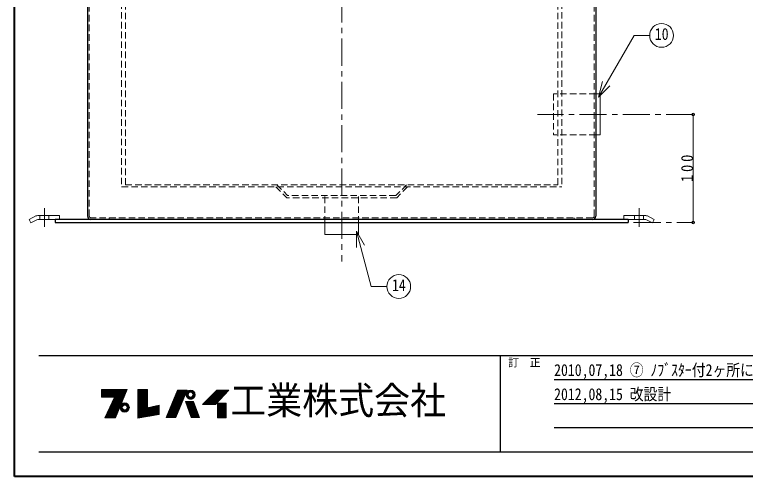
# Model space of a CAD drawing. Units: millimetres at full size, sheet at 1:5; details may follow other scales. Extents: x -1061 to 964, y -679 to 726.
# Drawn here: x -1061 to -386, y -679 to -252 of the extents above; entities that cross this region are included whole.
import ezdxf
from ezdxf.enums import TextEntityAlignment as Align

# ---------------------------------------------------------------- set-up
doc = ezdxf.new("R2010")
doc.units = ezdxf.units.MM
doc.header["$LTSCALE"] = 5
doc.header["$PDMODE"] = 32
doc.header["$PDSIZE"] = 2.5
doc.linetypes.add('CHAIN1', pattern=[8, 5, -1, 1, -1])
doc.linetypes.add('DASHED1', pattern=[1.8, 1.2, -0.6])
doc.layers.add('0-0', color=7, linetype='Continuous', lineweight=18)
doc.styles.add('ＭＳ ゴシック', font='')
doc.styles.get('ＭＳ ゴシック').set_extended_font_data('MS Gothic')

msp = doc.modelspace()

# ---------------------------------------------------------------- linework, layer by layer
at = {"layer": '0-0', "color": 1, "lineweight": 40}
for p, q in [((-1061.401, -679.043), (-1061.401, 725.957)), ((963.599, -679.043), (-1061.401, -679.043))]:
    msp.add_line(p, q, dxfattribs=at)
at = {"layer": '0-0', "color": 4, "linetype": 'CHAIN1', "lineweight": 9}
for p, q in [((-758.901, 85.457), (-758.901, -480.543)), ((-433.901, -344.543), (-577.901, -344.543)), ((-1033.901, -431.043), (-1033.901, -448.543)), ((-483.901, -431.043), (-483.901, -448.543)), ((-488.901, -444.543), (-433.901, -444.543))]:
    msp.add_line(p, q, dxfattribs=at)
at = {"layer": '0-0', "linetype": 'DASHED1'}
for p, q in [((-992.401, -438.543), (-992.401, 27.457)), ((-962.401, 28.957), (-962.401, -411.543)), ((-958.901, -409.543), (-958.901, 30.457)), ((-558.901, -409.543), (-558.901, 30.457)), ((-555.401, 28.957), (-555.401, -411.543)), ((-525.401, -438.543), (-525.401, 27.457)), ((-962.401, -411.543), (-555.401, -411.543)), ((-958.901, -409.543), (-558.901, -409.543)), ((-526.901, -440.043), (-990.901, -440.043)), ((-973.901, -440.043), (-973.901, -441.543)), ((-543.901, -440.043), (-543.901, -441.543))]:
    msp.add_line(p, q, dxfattribs=at)
at = {"layer": '0-0', "color": 5, "lineweight": 25}
for p, q in [((-993.901, -9.543), (-993.901, -438.543)), ((-523.901, -9.543), (-523.901, -438.543)), ((-493.901, -441.543), (-1023.901, -441.543)), ((-1023.901, -441.543), (-1023.901, -444.543)), ((-1023.901, -444.543), (-493.901, -444.543)), ((-493.901, -441.543), (-493.901, -444.543))]:
    msp.add_line(p, q, dxfattribs=at)
at = {"layer": '0-0'}
for p, q in [((-521.521, -328.759), (-517.639, -314.27)), ((-521.521, -328.759), (-510.915, -318.153)), ((-519.901, -325.543), (-523.901, -325.543)), ((-519.901, -325.543), (-519.901, -363.543)), ((-519.901, -363.543), (-523.901, -363.543)), ((-1041.64, -438.413), (-1047.901, -441.543)), ((-1040.074, -438.043), (-1019.901, -438.043)), ((-1019.901, -438.043), (-1019.901, -441.543)), ((-497.901, -438.043), (-497.901, -441.543)), ((-477.727, -438.043), (-497.901, -438.043)), ((-476.162, -438.413), (-469.901, -441.543)), ((-1047.901, -441.543), (-1046.335, -444.674)), ((-1040.813, -441.913), (-1046.335, -444.674)), ((-1039.248, -441.543), (-1023.901, -441.543)), ((-774.401, -455.543), (-774.401, -444.543)), ((-743.401, -455.543), (-743.401, -444.543)), ((-478.553, -441.543), (-493.901, -441.543)), ((-476.988, -441.913), (-471.466, -444.674)), ((-469.901, -441.543), (-471.466, -444.674)), ((-745.309, -452.459), (-737.809, -465.45)), ((-745.309, -452.459), (-745.309, -467.459)), ((-774.401, -455.543), (-743.401, -455.543)), ((-981.186, -599.143), (-957.482, -599.143)), ((-981.186, -599.353), (-957.569, -599.353)), ((-981.186, -599.668), (-957.699, -599.668)), ((-981.186, -599.983), (-957.829, -599.983)), ((-981.186, -600.298), (-957.959, -600.298)), ((-981.186, -600.718), (-958.133, -600.718)), ((-958.263, -601.033), (-981.186, -601.033)), ((-981.186, -601.348), (-958.394, -601.348)), ((-968.166, -624.973), (-957.351, -598.828)), ((-947.376, -598.723), (-947.376, -625.288)), ((-938.661, -598.723), (-947.376, -598.723)), ((-947.376, -599.143), (-938.661, -599.143)), ((-947.376, -599.353), (-938.661, -599.353)), ((-947.376, -599.668), (-938.661, -599.668)), ((-947.376, -599.983), (-938.661, -599.983)), ((-947.376, -600.298), (-938.661, -600.298)), ((-947.376, -600.718), (-938.661, -600.718)), ((-947.376, -601.033), (-938.661, -601.033)), ((-947.376, -601.348), (-938.661, -601.348)), ((-910.731, -599.248), (-921.231, -624.763)), ((-912.306, -624.763), (-901.701, -599.248)), ((-911.596, -601.348), (-902.574, -601.348)), ((-911.466, -601.033), (-902.443, -601.033)), ((-911.336, -600.718), (-902.312, -600.718)), ((-911.163, -600.298), (-902.138, -600.298)), ((-911.034, -599.983), (-902.016, -599.983)), ((-910.904, -599.668), (-901.876, -599.668)), ((-910.731, -599.248), (-901.701, -599.248)), ((-902.079, -601.033), (-895.234, -601.033)), ((-901.725, -600.613), (-895.587, -600.613)), ((-901.117, -600.088), (-896.195, -600.088)), ((-900.38, -599.668), (-896.933, -599.668)), ((-876.501, -601.348), (-865.221, -601.348)), ((-876.186, -601.033), (-864.929, -601.033)), ((-875.871, -600.718), (-864.636, -600.718)), ((-875.556, -612.478), (-863.271, -599.248)), ((-875.451, -600.298), (-864.246, -600.298)), ((-875.136, -599.983), (-863.954, -599.983)), ((-874.821, -599.668), (-863.661, -599.668)), ((-981.186, -601.663), (-958.524, -601.663)), ((-981.186, -601.978), (-958.654, -601.978)), ((-981.186, -602.293), (-958.785, -602.293)), ((-981.186, -602.503), (-958.872, -602.503)), ((-981.186, -602.923), (-959.045, -602.923)), ((-981.186, -603.238), (-959.176, -603.238)), ((-981.186, -603.553), (-959.306, -603.553)), ((-981.186, -603.868), (-959.436, -603.868)), ((-981.186, -604.183), (-959.566, -604.183)), ((-981.186, -604.498), (-959.697, -604.498)), ((-981.186, -604.813), (-959.827, -604.813)), ((-981.186, -605.128), (-959.957, -605.128)), ((-981.186, -605.443), (-960.088, -605.443)), ((-969.006, -605.863), (-981.186, -605.863)), ((-977.826, -624.973), (-969.006, -605.863)), ((-961.217, -608.173), (-970.073, -608.173)), ((-961, -607.648), (-969.83, -607.648)), ((-960.869, -607.333), (-969.685, -607.333)), ((-960.696, -606.913), (-969.491, -606.913)), ((-960.565, -606.598), (-969.346, -606.598)), ((-960.392, -606.178), (-969.152, -606.178)), ((-960.261, -605.863), (-969.006, -605.863)), ((-947.376, -601.663), (-938.661, -601.663)), ((-947.376, -601.978), (-938.661, -601.978)), ((-947.376, -602.293), (-938.661, -602.293)), ((-947.376, -602.503), (-938.661, -602.503)), ((-947.376, -602.923), (-938.661, -602.923)), ((-947.376, -603.238), (-938.661, -603.238)), ((-947.376, -603.553), (-938.661, -603.553)), ((-947.376, -603.868), (-938.661, -603.868)), ((-947.376, -604.183), (-938.661, -604.183)), ((-947.376, -604.498), (-938.661, -604.498)), ((-947.376, -604.813), (-938.661, -604.813)), ((-947.376, -605.128), (-938.661, -605.128)), ((-947.376, -605.443), (-938.661, -605.443)), ((-947.376, -605.863), (-938.661, -605.863)), ((-947.376, -606.178), (-938.661, -606.178)), ((-947.376, -606.598), (-938.661, -606.598)), ((-947.376, -606.913), (-938.661, -606.913)), ((-947.376, -607.333), (-938.661, -607.333)), ((-947.376, -607.648), (-938.661, -607.648)), ((-947.376, -608.173), (-938.661, -608.173)), ((-914.404, -608.173), (-905.411, -608.173)), ((-914.188, -607.648), (-905.193, -607.648)), ((-914.059, -607.333), (-905.062, -607.333)), ((-913.886, -606.913), (-904.887, -606.913)), ((-913.756, -606.598), (-904.756, -606.598)), ((-913.583, -606.178), (-904.582, -606.178)), ((-913.454, -605.863), (-904.451, -605.863)), ((-913.281, -605.443), (-904.276, -605.443)), ((-913.151, -605.128), (-904.145, -605.128)), ((-913.021, -604.813), (-904.014, -604.813)), ((-912.892, -604.498), (-903.883, -604.498)), ((-912.762, -604.183), (-903.753, -604.183)), ((-912.621, -603.868), (-903.622, -603.868)), ((-912.503, -603.553), (-903.491, -603.553)), ((-912.373, -603.238), (-903.36, -603.238)), ((-912.244, -602.923), (-903.229, -602.923)), ((-912.071, -602.503), (-903.054, -602.503)), ((-911.984, -602.293), (-902.967, -602.293)), ((-911.855, -601.978), (-902.836, -601.978)), ((-911.725, -601.663), (-902.705, -601.663)), ((-902.906, -603.553), (-900.906, -603.553)), ((-902.886, -603.133), (-900.867, -603.133)), ((-902.874, -604.078), (-900.844, -604.078)), ((-902.8, -602.608), (-900.698, -602.608)), ((-902.775, -604.603), (-900.646, -604.603)), ((-902.604, -601.978), (-900.263, -601.978)), ((-902.604, -605.128), (-900.263, -605.128)), ((-902.409, -601.558), (-899.697, -601.558)), ((-902.351, -605.653), (-899.464, -605.653)), ((-901.999, -606.178), (-895.314, -606.178)), ((-901.621, -606.598), (-895.691, -606.598)), ((-900.791, -607.228), (-896.522, -607.228)), ((-899.794, -607.648), (-897.519, -607.648)), ((-894.961, -605.653), (-897.849, -605.653)), ((-894.904, -601.558), (-897.616, -601.558)), ((-894.709, -601.978), (-897.05, -601.978)), ((-894.709, -605.128), (-897.05, -605.128)), ((-894.538, -604.603), (-896.666, -604.603)), ((-894.513, -602.608), (-896.614, -602.608)), ((-894.439, -604.078), (-896.468, -604.078)), ((-894.427, -603.133), (-896.446, -603.133)), ((-896.406, -603.553), (-894.406, -603.553)), ((-883.326, -608.173), (-871.559, -608.173)), ((-882.801, -607.648), (-871.071, -607.648)), ((-882.486, -607.333), (-870.779, -607.333)), ((-882.066, -606.913), (-870.389, -606.913)), ((-881.751, -606.598), (-870.096, -606.598)), ((-881.331, -606.178), (-869.706, -606.178)), ((-881.016, -605.863), (-869.414, -605.863)), ((-880.596, -605.443), (-869.024, -605.443)), ((-880.281, -605.128), (-868.731, -605.128)), ((-879.966, -604.813), (-868.439, -604.813)), ((-879.651, -604.498), (-868.146, -604.498)), ((-879.336, -604.183), (-867.854, -604.183)), ((-879.021, -603.868), (-867.561, -603.868)), ((-878.706, -603.553), (-867.269, -603.553)), ((-878.391, -603.238), (-866.946, -603.238)), ((-878.076, -602.923), (-866.684, -602.923)), ((-877.656, -602.503), (-866.294, -602.503)), ((-877.446, -602.293), (-866.099, -602.293)), ((-877.131, -601.978), (-865.806, -601.978)), ((-876.816, -601.663), (-865.514, -601.663)), ((-963.823, -614.473), (-972.98, -614.473)), ((-963.562, -613.843), (-972.689, -613.843)), ((-963.345, -613.318), (-972.447, -613.318)), ((-963.171, -612.898), (-972.253, -612.898)), ((-962.954, -612.373), (-972.011, -612.373)), ((-971.817, -611.953), (-962.781, -611.953)), ((-962.563, -611.428), (-971.575, -611.428)), ((-962.346, -610.903), (-971.333, -610.903)), ((-962.173, -610.483), (-971.139, -610.483)), ((-970.896, -609.958), (-961.955, -609.958)), ((-961.782, -609.538), (-970.703, -609.538)), ((-961.608, -609.118), (-970.476, -609.118)), ((-970.266, -608.593), (-961.391, -608.593)), ((-963.7, -614.473), (-961.598, -614.473)), ((-963.504, -613.843), (-961.163, -613.843)), ((-963.251, -613.318), (-960.364, -613.318)), ((-962.979, -612.898), (-956.134, -612.898)), ((-962.521, -612.373), (-956.591, -612.373)), ((-962.017, -611.953), (-957.095, -611.953)), ((-961.02, -611.428), (-958.093, -611.428)), ((-955.861, -613.318), (-958.749, -613.318)), ((-955.609, -613.843), (-957.95, -613.843)), ((-955.413, -614.473), (-957.514, -614.473)), ((-947.376, -608.593), (-938.661, -608.593)), ((-947.376, -609.118), (-938.661, -609.118)), ((-947.376, -609.538), (-938.661, -609.538)), ((-947.376, -609.958), (-938.661, -609.958)), ((-947.376, -610.483), (-938.661, -610.483)), ((-947.376, -610.903), (-938.661, -610.903)), ((-947.376, -611.428), (-938.661, -611.428)), ((-947.376, -611.953), (-938.661, -611.953)), ((-947.376, -612.373), (-938.661, -612.373)), ((-947.376, -612.898), (-938.661, -612.898)), ((-947.376, -613.318), (-938.661, -613.318)), ((-947.376, -613.843), (-938.661, -613.843)), ((-947.376, -614.473), (-938.661, -614.473)), ((-927.846, -614.473), (-933.489, -614.473)), ((-927.846, -613.843), (-930.668, -613.843)), ((-916.997, -614.473), (-908.029, -614.473)), ((-916.738, -613.843), (-907.768, -613.843)), ((-916.521, -613.318), (-907.549, -613.318)), ((-916.349, -612.898), (-907.375, -612.898)), ((-916.133, -612.373), (-907.157, -612.373)), ((-915.96, -611.953), (-906.982, -611.953)), ((-915.744, -611.428), (-906.764, -611.428)), ((-915.528, -610.903), (-906.546, -610.903)), ((-915.351, -610.483), (-906.371, -610.483)), ((-915.141, -609.958), (-906.153, -609.958)), ((-914.966, -609.538), (-905.978, -609.538)), ((-914.793, -609.118), (-905.804, -609.118)), ((-914.577, -608.593), (-905.585, -608.593)), ((-903.24, -609.958), (-895.888, -609.958)), ((-903.057, -610.483), (-895.694, -610.483)), ((-902.911, -610.903), (-895.539, -610.903)), ((-902.729, -611.428), (-895.346, -611.428)), ((-902.547, -611.953), (-895.152, -611.953)), ((-902.401, -612.373), (-894.997, -612.373)), ((-902.218, -612.898), (-894.803, -612.898)), ((-902.072, -613.318), (-894.648, -613.318)), ((-901.89, -613.843), (-894.455, -613.843)), ((-901.671, -614.473), (-894.223, -614.473)), ((-890.466, -624.658), (-895.926, -609.853)), ((-887.631, -612.478), (-875.556, -612.478)), ((-887.106, -611.953), (-875.069, -611.953)), ((-886.581, -611.428), (-874.581, -611.428)), ((-886.056, -610.903), (-874.094, -610.903)), ((-885.636, -610.483), (-873.704, -610.483)), ((-885.111, -609.958), (-873.216, -609.958)), ((-884.691, -609.538), (-872.826, -609.538)), ((-884.271, -609.118), (-872.436, -609.118)), ((-883.746, -608.593), (-871.949, -608.593)), ((-873.666, -611.953), (-865.686, -611.953)), ((-873.666, -612.373), (-865.686, -612.373)), ((-873.666, -612.898), (-865.686, -612.898)), ((-873.666, -613.318), (-865.686, -613.318)), ((-873.666, -613.843), (-865.686, -613.843)), ((-873.666, -614.473), (-865.686, -614.473)), ((-966.776, -621.613), (-976.276, -621.613)), ((-966.516, -620.983), (-975.985, -620.983)), ((-966.342, -620.563), (-975.791, -620.563)), ((-966.125, -620.038), (-975.549, -620.038)), ((-965.908, -619.513), (-975.306, -619.513)), ((-965.691, -618.988), (-975.064, -618.988)), ((-965.473, -618.463), (-974.822, -618.463)), ((-965.3, -618.043), (-974.628, -618.043)), ((-965.083, -617.518), (-974.386, -617.518)), ((-964.865, -616.993), (-974.143, -616.993)), ((-964.605, -616.363), (-973.836, -616.363)), ((-964.431, -615.943), (-973.659, -615.943)), ((-964.214, -615.418), (-973.416, -615.418)), ((-973.223, -614.998), (-964.04, -614.998)), ((-963.806, -615.418), (-961.806, -615.418)), ((-963.786, -614.998), (-961.767, -614.998)), ((-963.774, -615.943), (-961.744, -615.943)), ((-963.7, -616.363), (-961.598, -616.363)), ((-963.504, -616.993), (-961.163, -616.993)), ((-963.251, -617.518), (-960.364, -617.518)), ((-962.899, -618.043), (-956.214, -618.043)), ((-962.521, -618.463), (-956.591, -618.463)), ((-961.862, -618.988), (-957.25, -618.988)), ((-960.694, -619.513), (-958.419, -619.513)), ((-955.861, -617.518), (-958.749, -617.518)), ((-955.609, -616.993), (-957.95, -616.993)), ((-955.413, -616.363), (-957.514, -616.363)), ((-955.339, -615.943), (-957.368, -615.943)), ((-955.327, -614.998), (-957.346, -614.998)), ((-957.306, -615.418), (-955.306, -615.418)), ((-947.376, -614.998), (-938.661, -614.998)), ((-947.376, -615.418), (-938.661, -615.418)), ((-947.376, -615.943), (-927.846, -615.943)), ((-947.376, -616.363), (-927.846, -616.363)), ((-947.376, -616.993), (-927.846, -616.993)), ((-947.376, -617.518), (-927.846, -617.518)), ((-947.376, -618.043), (-927.846, -618.043)), ((-947.376, -618.463), (-927.846, -618.463)), ((-947.376, -618.988), (-927.846, -618.988)), ((-947.376, -619.513), (-927.846, -619.513)), ((-947.376, -620.038), (-927.846, -620.038)), ((-947.376, -620.563), (-927.846, -620.563)), ((-947.376, -620.983), (-927.846, -620.983)), ((-947.376, -621.613), (-927.846, -621.613)), ((-927.846, -615.418), (-937.721, -615.418)), ((-927.846, -614.998), (-935.84, -614.998)), ((-919.935, -621.613), (-910.997, -621.613)), ((-919.676, -620.983), (-910.735, -620.983)), ((-919.503, -620.563), (-910.561, -620.563)), ((-919.287, -620.038), (-910.342, -620.038)), ((-919.071, -619.513), (-910.124, -619.513)), ((-918.855, -618.988), (-909.906, -618.988)), ((-918.639, -618.463), (-909.688, -618.463)), ((-918.466, -618.043), (-909.513, -618.043)), ((-918.25, -617.518), (-909.295, -617.518)), ((-918.034, -616.993), (-909.077, -616.993)), ((-917.775, -616.363), (-908.815, -616.363)), ((-917.602, -615.943), (-908.64, -615.943)), ((-917.386, -615.418), (-908.421, -615.418)), ((-917.213, -614.998), (-908.248, -614.998)), ((-901.488, -614.998), (-894.029, -614.998)), ((-901.342, -615.418), (-893.874, -615.418)), ((-901.16, -615.943), (-893.68, -615.943)), ((-901.014, -616.363), (-893.526, -616.363)), ((-900.795, -616.993), (-893.293, -616.993)), ((-900.613, -617.518), (-893.1, -617.518)), ((-900.441, -618.043), (-892.906, -618.043)), ((-900.284, -618.463), (-892.751, -618.463)), ((-900.102, -618.988), (-892.557, -618.988)), ((-899.919, -619.513), (-892.364, -619.513)), ((-899.737, -620.038), (-892.17, -620.038)), ((-899.554, -620.563), (-891.977, -620.563)), ((-899.408, -620.983), (-891.822, -620.983)), ((-899.19, -621.613), (-891.589, -621.613)), ((-873.666, -614.998), (-865.686, -614.998)), ((-873.666, -615.418), (-865.686, -615.418)), ((-873.666, -615.943), (-865.686, -615.943)), ((-873.666, -616.363), (-865.686, -616.363)), ((-873.666, -616.993), (-865.686, -616.993)), ((-873.666, -617.518), (-865.686, -617.518)), ((-873.666, -618.043), (-865.686, -618.043)), ((-873.666, -618.463), (-865.686, -618.463)), ((-873.666, -618.988), (-865.686, -618.988)), ((-873.666, -619.513), (-865.686, -619.513)), ((-873.666, -620.038), (-865.686, -620.038)), ((-873.666, -620.563), (-865.686, -620.563)), ((-873.666, -620.983), (-865.686, -620.983)), ((-873.666, -621.613), (-865.686, -621.613)), ((-977.826, -624.973), (-968.166, -624.973)), ((-967.949, -624.448), (-977.584, -624.448)), ((-967.689, -623.818), (-977.293, -623.818)), ((-967.471, -623.293), (-977.051, -623.293)), ((-967.254, -622.768), (-976.809, -622.768)), ((-966.994, -622.138), (-976.518, -622.138)), ((-947.376, -622.138), (-930.144, -622.138)), ((-947.376, -622.768), (-933.59, -622.768)), ((-947.376, -623.293), (-936.463, -623.293)), ((-947.376, -623.818), (-939.335, -623.818)), ((-947.376, -624.448), (-942.781, -624.448)), ((-912.306, -624.763), (-921.231, -624.763)), ((-921.102, -624.448), (-912.175, -624.448)), ((-920.842, -623.818), (-911.914, -623.818)), ((-920.626, -623.293), (-911.695, -623.293)), ((-920.41, -622.768), (-911.477, -622.768)), ((-920.151, -622.138), (-911.215, -622.138)), ((-898.971, -622.138), (-891.396, -622.138)), ((-898.788, -622.768), (-891.163, -622.768)), ((-898.606, -623.293), (-890.97, -623.293)), ((-898.423, -623.818), (-890.776, -623.818)), ((-898.204, -624.448), (-890.544, -624.448)), ((-898.131, -624.658), (-890.466, -624.658)), ((-873.666, -622.138), (-865.686, -622.138)), ((-873.666, -622.768), (-865.686, -622.768)), ((-873.666, -623.293), (-865.686, -623.293)), ((-873.666, -623.818), (-865.686, -623.818)), ((-873.666, -624.448), (-865.686, -624.448))]:
    msp.add_line(p, q, dxfattribs=at)
at = {"layer": '0-0', "color": 4, "lineweight": 9}
msp.add_line((-433.901, -344.543), (-433.901, -444.543), dxfattribs=at)
at = {"layer": '0-0', "color": 4, "linetype": 'DASHED1', "lineweight": 9}
for p, q in [((-523.901, -363.543), (-562.901, -363.543)), ((-819.729, -411.543), (-809.729, -421.543)), ((-818.901, -409.543), (-808.901, -419.543)), ((-698.901, -409.543), (-708.901, -419.543)), ((-698.072, -411.543), (-708.072, -421.543)), ((-708.072, -421.543), (-809.729, -421.543)), ((-708.901, -419.543), (-808.901, -419.543)), ((-774.401, -444.543), (-774.401, -419.543)), ((-743.401, -444.543), (-743.401, -419.543)), ((-1038.101, -438.043), (-1038.101, -441.543)), ((-1029.701, -438.043), (-1029.701, -441.543)), ((-488.101, -438.043), (-488.101, -441.543)), ((-479.701, -438.043), (-479.701, -441.543))]:
    msp.add_line(p, q, dxfattribs=at)
at = {"layer": '0-0', "color": 6, "lineweight": 25}
for p, q in [((-1038.901, -567.258), (941.099, -567.258)), ((-612.472, -567.258), (-612.472, -656.543)), ((-562.472, -589.579), (-98.186, -589.579)), ((-98.186, -611.9), (-562.472, -611.9)), ((-98.186, -634.222), (-562.472, -634.222)), ((941.099, -656.543), (-1038.901, -656.543))]:
    msp.add_line(p, q, dxfattribs=at)
at = {"layer": '0-0'}
for points in [[(-521.521, -328.759), (-488.486, -271.54), (-474.073, -271.54)], [(-745.309, -452.459), (-731.597, -503.635), (-717.152, -503.635)], [(-981.186, -605.863), (-981.186, -598.828), (-957.351, -598.828)], [(-947.376, -625.288), (-927.846, -621.718), (-927.846, -613.213), (-938.661, -615.628), (-938.661, -598.723)], [(-887.631, -612.478), (-874.401, -599.248), (-863.271, -599.248)], [(-898.131, -624.658), (-903.276, -609.853), (-895.926, -609.853)]]:
    msp.add_lwpolyline(points, dxfattribs=at)
at = {"layer": '0-0', "color": 4, "linetype": 'DASHED1', "lineweight": 9}
msp.add_lwpolyline([(-523.901, -325.543), (-562.901, -325.543), (-562.901, -363.543)], dxfattribs=at)
at = {"layer": '0-0'}
msp.add_lwpolyline([(-873.666, -611.428), (-873.666, -624.973), (-865.686, -624.973), (-865.686, -611.428)], close=True, dxfattribs=at)
for centre, radius in [((-463.073, -271.54), 11), ((-706.152, -503.635), 11), ((-898.656, -603.553), 4.25), ((-898.656, -603.553), 2.25), ((-959.556, -615.418), 4.25), ((-959.556, -615.418), 2.25)]:
    msp.add_circle(centre, radius, dxfattribs=at)
for centre, start, end in [((-1040.074, -441.543), 90, 116.56505), ((-477.727, -441.543), 63.43495, 90), ((-1039.248, -445.043), 90, 116.56505), ((-478.553, -445.043), 63.43495, 90)]:
    msp.add_arc(centre, 3.5, start, end, dxfattribs=at)
at = {"layer": '0-0', "color": 5, "lineweight": 25}
for centre, start, end in [((-990.901, -438.543), 180, 270), ((-526.901, -438.543), 270, 0)]:
    msp.add_arc(centre, 3, start, end, dxfattribs=at)
at = {"layer": '0-0', "linetype": 'DASHED1'}
for centre, start, end in [((-990.901, -438.543), 180, 270), ((-526.901, -438.543), 270, 0)]:
    msp.add_arc(centre, 1.5, start, end, dxfattribs=at)
at = {"layer": '0-0', "color": 4}
for p in [(-433.901, -344.543), (-433.901, -444.543)]:
    msp.add_point(p, dxfattribs=at)

# ---------------------------------------------------------------- texts
at = {"layer": '0-0', "style": 'ＭＳ ゴシック'}
for s, height, width, p in [('10', 11, 0.85, (-469.323, -279.04)), ('14', 11, 0.85, (-712.402, -511.135)), ('2010,07,18 ⑦ ﾉﾌﾞｽﾀｰ付2ヶ所に変更', 11, 0.85, (-562.472, -589.579)), ('工業株式会社', 25.66, 0.95, (-861.936, -629.4)), ('2012,08,15 改設計', 11, 0.85, (-562.472, -611.9))]:
    msp.add_text(s, height=height, dxfattribs=dict(at, width=width)).set_placement(p, align=Align.BOTTOM_LEFT)
msp.add_text('訂\u3000正', height=7.331, dxfattribs=at).set_placement((-604.972, -579.758), align=Align.BOTTOM_LEFT)
at = {"layer": '0-0', "insert": (-433.901, -407.043), "char_height": 11, "attachment_point": 7, "rotation": 90, "style": 'ＭＳ ゴシック'}
msp.add_mtext('\\T1.38;\\W0.9;100', dxfattribs=at)

doc.saveas('drawing.dxf')
